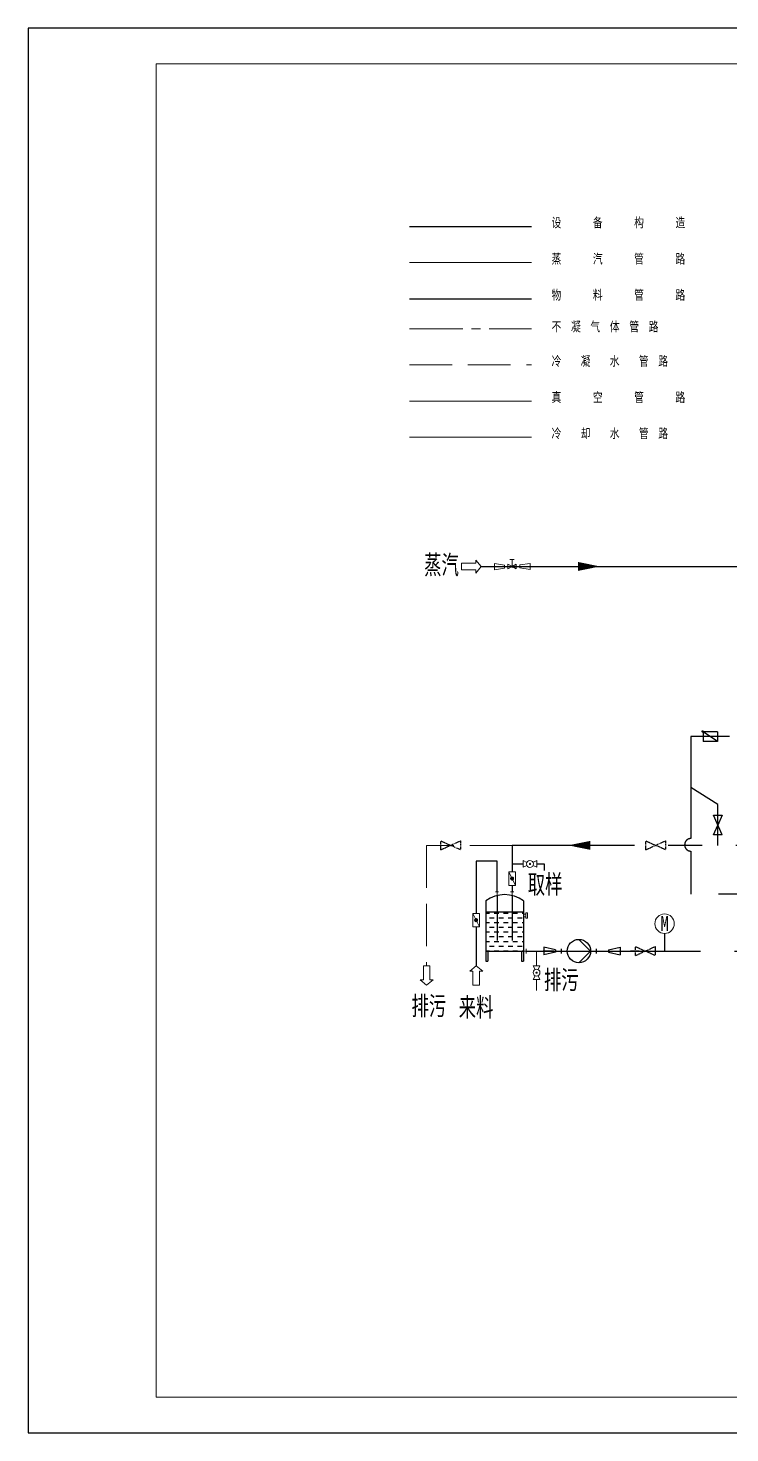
# Model space of a CAD drawing. Header units: millimetres. Extents: x 246160 to 561497, y -257273 to -154225.
# Drawn here: x 246160 to 254089, y -170095 to -154225 of the extents above; entities that cross this region are included whole.
import ezdxf

# ---------------------------------------------------------------- set-up
doc = ezdxf.new("R2010")
doc.units = ezdxf.units.MM
for name, pattern in [('ACAD_ISO02W100', [11, 8, -3]), ('CENTER', [50.8, 31.75, -6.35, 6.35, -6.35]), ('CENTER2', [1.125, 0.75, -0.125, 0.125, -0.125]), ('PHANTOM', [63.5, 31.75, -6.35, 6.35, -6.35, 6.35, -6.35])]:
    doc.linetypes.add(name, pattern=pattern)
for name, color, linetype in [('2', 1, 'Continuous'), ('LAYER1', 7, 'Continuous'), ('LAYER2', 1, 'Continuous')]:
    doc.layers.add(name, color=color, linetype=linetype)
for name, color, linetype, lineweight in [('二次蒸汽', 20, 'CENTER2', 15), ('冷凝水管线', 140, 'ACAD_ISO02W100', 15), ('冷却水管线', 4, 'Continuous', 15), ('外围线', 5, 'Continuous', 5), ('物料线路', 40, 'PHANTOM', 25), ('真空线路', 6, 'CENTER', 15), ('细实线', 7, 'Continuous', 18), ('蒸汽线路', 1, 'Continuous', 15), ('阀门仪表', 7, 'Continuous', 20)]:
    doc.layers.add(name, color=color, linetype=linetype, lineweight=lineweight)
doc.styles.get("Standard").update_dxf_attribs({"font": 'txt', "bigfont": 'gbcbig.shx'})
doc.styles.add('STYLE1', font='', dxfattribs={"width": 0.8, "height": 4})
doc.styles.add('仪表文字', font='', dxfattribs={"width": 0.8})
doc.styles.get('STYLE1').set_extended_font_data('SimSun')
doc.styles.get('仪表文字').set_extended_font_data('FangSong_GB2312')

msp = doc.modelspace()

# ---------------------------------------------------------------- hatches: boundary and pattern name
at = {"layer": '物料线路', "ltscale": 800}
h = msp.add_hatch(dxfattribs=at)
h.set_pattern_fill('DASH', color=256, scale=424.528302, style=0)
h.set_pattern_definition([(0, (209131.454, -828557.92), (53.0660377, 53.0660377), [53.066038, -53.066038])])
h.paths.add_polyline_path([(251332, -164652), (251756, -164652), (251756, -164213), (251332, -164213)])
at = {"layer": '阀门仪表'}
h = msp.add_hatch(dxfattribs=at)
h.set_pattern_fill('ANSI31', scale=20.998215, angle=90, style=0)
h.set_pattern_definition([(135, (256537.3558, -156437.38), (-1.8559975, -1.8559975), [])])
h.paths.add_polyline_path([(251622, -160298, 0.767327), (251628, -160317, 0.267949), (251637, -160312), (251631, -160309, -0.267949), (251628, -160311, -0.767327), (251626, -160303)])
h.paths.add_polyline_path([(251633, -160298, 0.131652), (251628, -160296, 0.131652), (251622, -160298), (251626, -160303, -0.131652), (251628, -160303, -0.131652), (251630, -160303)])
h.paths.add_polyline_path([(251630, -160303, -0.131652), (251631, -160305), (251637, -160302, 0.131652), (251633, -160298)])
h.paths.add_polyline_path([(251637, -160302), (251631, -160305, -0.267949), (251631, -160309), (251637, -160312, 0.267949)])
h.paths.add_polyline_path([(251626, -160303, 0.767327), (251628, -160311, 0.267949), (251631, -160309), (251628, -160307)], flags=16)

# ---------------------------------------------------------------- linework, layer by layer
at = {"ltscale": 800}
msp.add_line((250470, -156467), (251848, -156467), dxfattribs=at)
for p, q in [((251332, -164086), (251332, -164765)), ((251756, -164086), (251756, -164765)), ((251332, -164652), (251756, -164652)), ((251353, -164652), (251353, -164765)), ((251735, -164652), (251735, -164765)), ((251332, -164765), (251353, -164765)), ((251735, -164765), (251756, -164765))]:
    msp.add_line(p, q)
msp.add_arc((251544, -164369), 354, 53.1301, 126.8699)
at = {"layer": '2', "color": 7}
for p, q in [((251988, -164608), (251988, -164696)), ((252120, -164639), (251988, -164608)), ((252120, -164665), (251988, -164696)), ((252120, -164639), (252120, -164665)), ((252717, -164639), (252848, -164608)), ((252717, -164639), (252717, -164665)), ((252717, -164665), (252848, -164696)), ((252848, -164608), (252848, -164696))]:
    msp.add_line(p, q, dxfattribs=at)
at = {"layer": '2', "color": 7, "const_width": 13.7}
msp.add_lwpolyline([(253773, -162171, 1), (253787, -162171, 1)], format="xyb", close=True, dxfattribs=at)
at = {"layer": 'LAYER1', "color": 7, "linetype": 'Continuous'}
for p, q in [((253950, -162175), (253785, -162175)), ((253950, -162285), (253785, -162285))]:
    msp.add_line(p, q, dxfattribs=at)
at = {"layer": 'LAYER1', "color": 7}
for p, q in [((253785, -162175), (253785, -162285)), ((253950, -162285), (253785, -162175)), ((253950, -162175), (253950, -162285))]:
    msp.add_line(p, q, dxfattribs=at)
at = {"layer": 'LAYER1'}
for p, q in [((252515, -164652), (252383, -164520)), ((253351, -164453), (253351, -164652)), ((252383, -164784), (252515, -164652)), ((252672, -164652), (252717, -164652)), ((252672, -164652), (252717, -164652))]:
    msp.add_line(p, q, dxfattribs=at)
msp.add_circle((252383, -164652), 132, dxfattribs=at)
at = {"layer": 'LAYER2', "color": 7}
for p, q in [((252186, -164678), (252186, -164626)), ((252581, -164678), (252581, -164626))]:
    msp.add_line(p, q, dxfattribs=at)
at = {"layer": '二次蒸汽', "ltscale": 800}
msp.add_line((250470, -157623), (251848, -157623), dxfattribs=at)
at = {"layer": '冷凝水管线', "ltscale": 60}
for p, q in [((250470, -158031), (251848, -158031)), ((251629, -163458), (250663, -163458)), ((250663, -163458), (250663, -164818)), ((251905, -164820), (251905, -164652)), ((251903, -165098), (251903, -164973))]:
    msp.add_line(p, q, dxfattribs=at)
at = {"layer": '冷却水管线', "lineweight": 30}
for p, q in [((268857, -154225), (246160, -154225)), ((246160, -154225), (246160, -170095)), ((246160, -170095), (268857, -170095))]:
    msp.add_line(p, q, dxfattribs=at)
at = {"layer": '冷却水管线', "ltscale": 80}
msp.add_line((250470, -158848), (251848, -158848), dxfattribs=at)
at = {"layer": '外围线'}
for p, q in [((268453, -154630), (247607, -154630)), ((247607, -154630), (247607, -169691)), ((247607, -169691), (268453, -169691)), ((247607, -169691), (268453, -169691))]:
    msp.add_line(p, q, dxfattribs=at)
at = {"layer": '物料线路', "ltscale": 60}
for p, q in [((250470, -157284), (251848, -157284)), ((254086, -162230), (253649, -162230)), ((253649, -162230), (253649, -163380)), ((253952, -162998), (253649, -162805)), ((254003, -163339), (253902, -163117)), ((253952, -163458), (253952, -162998)), ((256822, -163458), (251629, -163458)), ((253649, -163523), (253649, -164011)), ((259675, -164011), (253649, -164011)), ((251853, -164652), (263401, -164652)), ((252972, -164652), (253052, -164652))]:
    msp.add_line(p, q, dxfattribs=at)
at = {"layer": '物料线路'}
for p, q in [((250823, -163508), (251044, -163407)), ((253139, -163508), (253361, -163407)), ((253023, -164703), (253244, -164601))]:
    msp.add_line(p, q, dxfattribs=at)
at = {"layer": '物料线路', "ltscale": 800}
for p, q in [((251629, -163458), (251629, -163756)), ((251459, -163637), (251222, -163637)), ((251222, -163637), (251222, -164227)), ((251459, -163983), (251459, -163637)), ((251629, -163666), (251753, -163666)), ((251907, -163668), (251991, -163668)), ((251991, -163668), (251991, -163743)), ((251629, -163822), (251629, -163845)), ((251629, -163822), (251629, -163845)), ((251629, -163910), (251629, -163983)), ((251459, -164026), (251459, -164532)), ((251629, -164026), (251629, -164532)), ((251756, -164213), (251332, -164213)), ((251222, -164292), (251222, -164315)), ((251222, -164380), (251222, -164818)), ((251786, -164652), (251853, -164652)), ((251981, -164652), (252104, -164652)), ((252104, -164652), (251981, -164652)), ((252120, -164652), (252717, -164652)), ((252120, -164652), (252186, -164652)), ((252186, -164652), (252252, -164652)), ((252252, -164652), (252515, -164652)), ((252515, -164652), (252581, -164652)), ((252581, -164652), (252717, -164652)), ((252964, -164652), (253060, -164652)), ((253062, -164652), (252964, -164652))]:
    msp.add_line(p, q, dxfattribs=at)
at = {"layer": '物料线路', "ltscale": 60}
for points in [[(253902, -163117), (254003, -163117), (253952, -163228)], [(254003, -163339), (253902, -163339), (253952, -163228)]]:
    msp.add_lwpolyline(points, dxfattribs=at)
at = {"layer": '物料线路'}
for points in [[(250823, -163508), (250823, -163407), (250933, -163458)], [(251044, -163407), (251044, -163508), (250933, -163458)], [(253139, -163508), (253139, -163407), (253250, -163458)], [(253361, -163407), (253361, -163508), (253250, -163458)], [(253023, -164703), (253023, -164601), (253133, -164652)], [(253244, -164601), (253244, -164703), (253133, -164652)]]:
    msp.add_lwpolyline(points, dxfattribs=at)
at = {"layer": '物料线路', "ltscale": 60}
msp.add_lwpolyline([(252513, -163458, 102, 0.0508, 0), (252263, -163458, 0.0508, 0.0508, 0)], format="xyseb", dxfattribs=at)
msp.add_arc((253649, -163452), 71.4, 90, 270, dxfattribs=at)
at = {"layer": '真空线路', "ltscale": 60}
msp.add_line((250470, -158440), (251848, -158440), dxfattribs=at)
at = {"layer": '细实线', "color": 1, "lineweight": 30}
msp.add_line((251278, -160307), (255657, -160307), dxfattribs=at)
at = {"layer": '蒸汽线路'}
for p, q in [((250470, -156875), (251848, -156875)), ((251580, -160307), (251541, -160307)), ((251677, -160307), (251717, -160307))]:
    msp.add_line(p, q, dxfattribs=at)
at = {"layer": '蒸汽线路', "ltscale": 800}
msp.add_lwpolyline([(252371, -160307, 102, 0.0508, 0), (252621, -160307, 0.0508, 0.0508, 0)], format="xyseb", dxfattribs=at)
at = {"layer": '阀门仪表'}
for p, q in [((251218, -160270), (251058, -160270)), ((251058, -160270), (251058, -160344)), ((251218, -160235), (251218, -160270)), ((251278, -160307), (251218, -160235)), ((251058, -160344), (251218, -160344)), ((251218, -160382), (251278, -160307)), ((251218, -160344), (251218, -160382)), ((251784, -164237), (251756, -164237)), ((251801, -164220), (251784, -164220)), ((251784, -164282), (251784, -164220)), ((251801, -164282), (251801, -164220)), ((251784, -164265), (251756, -164265)), ((251801, -164282), (251784, -164282)), ((251756, -164652), (251786, -164652)), ((251786, -164626), (251786, -164678)), ((250626, -164818), (250626, -164979)), ((250700, -164818), (250626, -164818)), ((250700, -164978), (250700, -164818)), ((251222, -164818), (251150, -164878)), ((251150, -164878), (251185, -164878)), ((251185, -164878), (251185, -165038)), ((251296, -164878), (251222, -164818)), ((251259, -165038), (251259, -164878)), ((251259, -164878), (251296, -164878)), ((250589, -164979), (250663, -165038)), ((250626, -164979), (250589, -164979)), ((250663, -165038), (250735, -164978)), ((250735, -164978), (250700, -164978)), ((251185, -165038), (251259, -165038))]:
    msp.add_line(p, q, dxfattribs=at)
at = {"layer": '阀门仪表', "color": 7}
for p, q in [((251428, -160275), (251542, -160293)), ((251428, -160310), (251428, -160275)), ((251604, -160230), (251653, -160230)), ((251629, -160230), (251629, -160316)), ((251831, -160272), (251717, -160290)), ((251831, -160307), (251831, -160272)), ((251428, -160310), (251428, -160346)), ((251428, -160346), (251542, -160328)), ((251542, -160293), (251542, -160310)), ((251542, -160328), (251542, -160310)), ((251717, -160290), (251717, -160307)), ((251717, -160324), (251717, -160307)), ((251831, -160342), (251717, -160324)), ((251831, -160307), (251831, -160342)), ((251476, -163983), (251442, -163983)), ((251459, -163983), (251459, -164026)), ((251646, -163983), (251612, -163983)), ((251629, -163983), (251629, -164026))]:
    msp.add_line(p, q, dxfattribs=at)
at = {"layer": '阀门仪表', "color": 0}
for p, q in [((251590, -163756), (251590, -163910)), ((251590, -163756), (251667, -163910)), ((251667, -163756), (251590, -163756)), ((251667, -163910), (251667, -163756)), ((251754, -163629), (251754, -163706)), ((251754, -163629), (251796, -163650)), ((251754, -163706), (251796, -163685)), ((251864, -163650), (251907, -163629)), ((251864, -163685), (251907, -163706)), ((251907, -163706), (251907, -163629)), ((251590, -163910), (251667, -163910)), ((251184, -164227), (251184, -164380)), ((251184, -164227), (251260, -164380)), ((251260, -164227), (251184, -164227)), ((251260, -164380), (251260, -164227)), ((251184, -164380), (251260, -164380)), ((251888, -164862), (251867, -164820)), ((251943, -164820), (251867, -164820)), ((251922, -164862), (251943, -164820)), ((251867, -164973), (251888, -164931)), ((251867, -164973), (251943, -164973)), ((251943, -164973), (251922, -164931))]:
    msp.add_line(p, q, dxfattribs=at)
at = {"layer": '阀门仪表', "color": 7}
for points in [[(251628, -160307), (251580, -160280), (251580, -160335)], [(251628, -160307), (251676, -160335), (251676, -160280)]]:
    msp.add_lwpolyline(points, close=True, dxfattribs=at)
at = {"layer": '阀门仪表', "color": 0}
for points, const_width in [([(251824, -163668, 1), (251837, -163668, 1)], 12.8), ([(251640, -163833, 1), (251617, -163833, 1)], 23), ([(251233, -164303, 1), (251210, -164303, 1)], 23), ([(251905, -164903, 1), (251905, -164890, 1)], 12.8)]:
    msp.add_lwpolyline(points, format="xyb", close=True, dxfattribs=dict(at, const_width=const_width))
at = {"layer": '阀门仪表', "color": 7}
msp.add_circle((251628, -160307), 10.5, dxfattribs=at)
at = {"layer": '阀门仪表', "color": 0}
for centre, radius in [((251830, -163668), 38.3), ((253351, -164343), 110), ((251905, -164896), 38.3)]:
    msp.add_circle(centre, radius, dxfattribs=at)

# ---------------------------------------------------------------- texts
at = {"layer": 'LAYER2', "style": 'STYLE1', "width": 0.67}
for s, p in [('蒸汽', (250635, -160395)), ('取样', (251805, -164005)), ('排污', (251988, -165084)), ('排污', (250492, -165378)), ('来料', (251025, -165394))]:
    msp.add_text(s, height=214.4, dxfattribs=at).set_placement(p)
at = {"layer": '阀门仪表'}
for s, p in [('设   备   构   造', (252074, -156488)), ('蒸   汽   管   路', (252074, -156897)), ('物   料   管   路', (252074, -157305)), ('不 凝 气 体 管 路', (252074, -157663)), ('冷  凝  水  管 路', (252074, -158052)), ('真   空   管   路', (252074, -158461)), ('冷  却  水  管 路', (252074, -158869))]:
    msp.add_text(s, height=122.56, dxfattribs=at).set_placement(p)
at = {"layer": '阀门仪表', "style": '仪表文字', "width": 0.8}
msp.add_text('M', height=171, dxfattribs=at).set_placement((253305, -164427))

doc.saveas('drawing.dxf')
